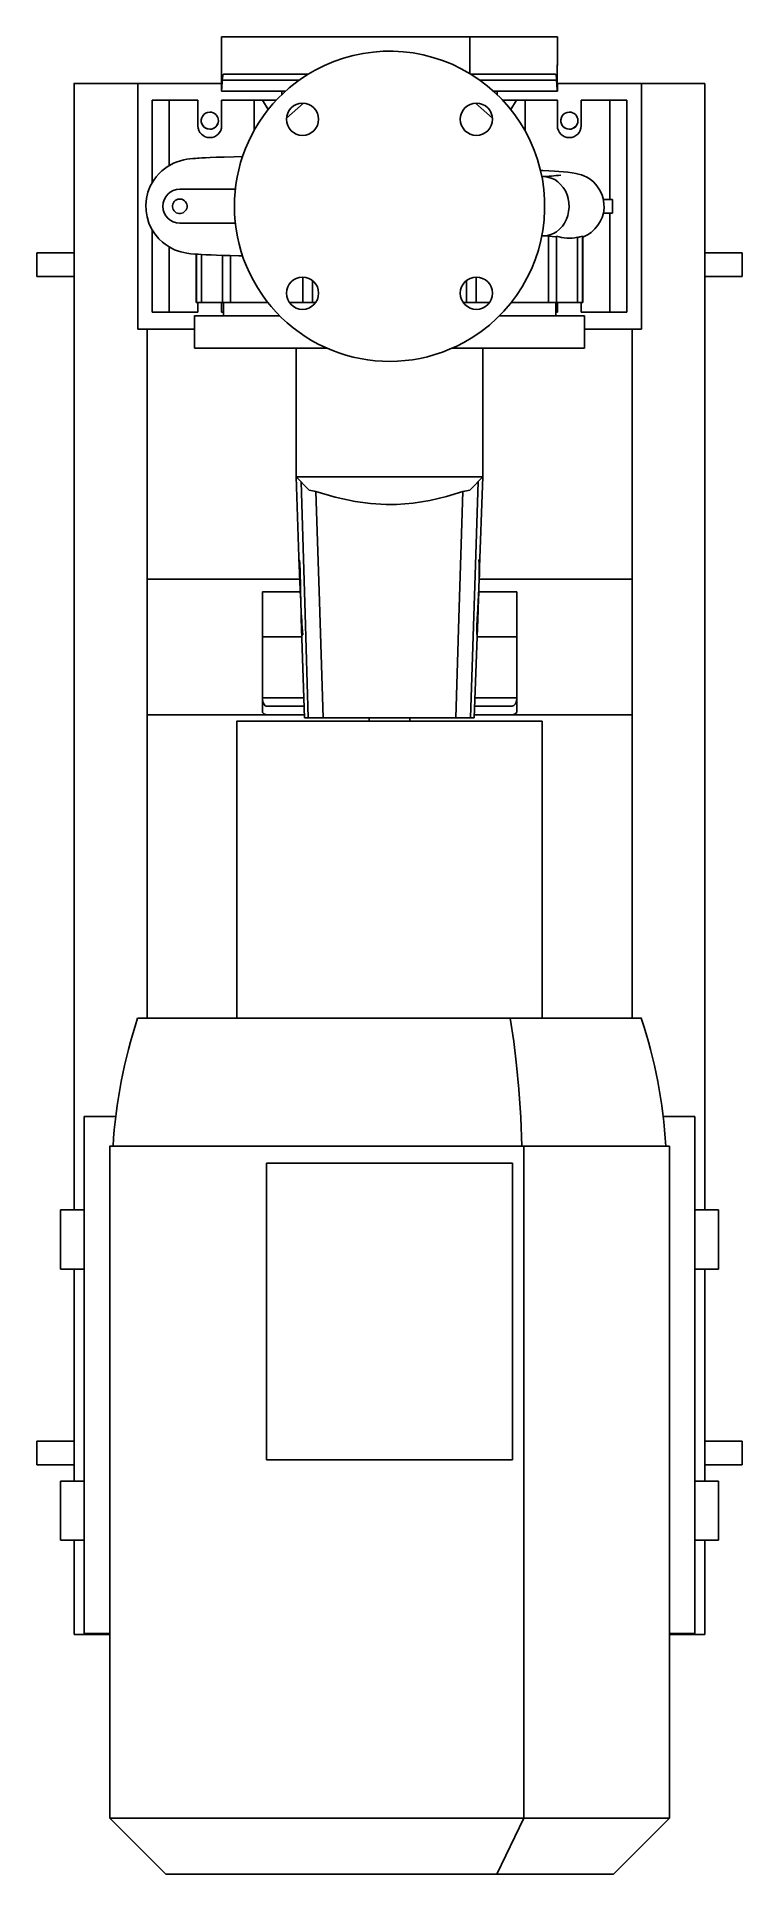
# Paper-space layout 'Top View' of a CAD drawing. Header units: millimetres. Extents: x -154 to 262, y -853 to 231.
import ezdxf

# ---------------------------------------------------------------- set-up
doc = ezdxf.new("R2010")
doc.units = ezdxf.units.MM

psp = doc.layouts.new('Top View')

# ---------------------------------------------------------------- linework, layer by layer
at = {"color": 7, "linetype": 'Continuous', "lineweight": 25}
for p, q in [((-44.7, 230.5), (-44.7, 198.5)), ((-44.7, 230.5), (101.7, 230.5)), ((101.7, 230.5), (153.3, 230.5)), ((101.7, 230.5), (101.7, 208.7)), ((153.3, 214.2), (153.3, 230.5)), ((-43.6, 208.5), (6.4, 208.5)), ((102.1, 208.5), (152.2, 208.5)), ((153.3, 213.9), (153.2, 213.4)), ((-88.7, 203), (-131.7, 203)), ((-131.7, 203), (-88.7, 203)), ((-131.7, 203), (-131.7, 203)), ((-131.7, 203), (-131.7, 203)), ((-131.7, -461.5), (-131.7, 203)), ((-131.7, 203), (-131.7, 203)), ((-100.9, 203), (-128.1, 203)), ((-128.1, 203), (-100.9, 203)), ((-128.1, 203), (-128.1, 203)), ((-100.9, 203), (-100.9, 203)), ((-44.7, 203), (-94.2, 203)), ((-44.7, 203), (-94.2, 203)), ((-94.2, 203), (-94.2, 203)), ((-94.2, 203), (-94.2, 58)), ((-93.7, 203), (-93.7, 203)), ((-44.7, 203), (-88.7, 203)), ((-88.7, 203), (-88.7, 203)), ((-44.7, 203), (-88.7, 203)), ((-88.7, 203), (-88.7, 203)), ((-44.7, 203), (-88.7, 203)), ((-88.7, 203), (-88.7, 203)), ((-88.7, 203), (-88.7, 203)), ((-44.7, 203), (-88.7, 203)), ((-44.7, 198.5), (-7, 198.5)), ((-44.3, 204.8), (0.8, 204.8)), ((-9.2, 196.4), (-9.2, 198.5)), ((-9.2, 196.4), (-9.2, 198.5)), ((107.7, 204.8), (152.8, 204.8)), ((115.5, 198.5), (153.3, 198.5)), ((117.8, 198.5), (117.8, 196.4)), ((202.8, 203), (153.3, 203)), ((202.8, 203), (153.3, 203)), ((197.3, 203), (153.3, 203)), ((197.3, 203), (153.3, 203)), ((197.3, 203), (153.3, 203)), ((197.3, 203), (153.3, 203)), ((153.3, 198.5), (153.3, 202.8)), ((197.3, 203), (197.3, 203)), ((197.3, 203), (197.3, 203)), ((197.3, 203), (240.3, 203)), ((240.3, 203), (197.3, 203)), ((197.3, 203), (197.3, 203)), ((202.3, 203), (202.3, 203)), ((202.3, 203), (202.3, 203)), ((202.8, 58), (202.8, 203)), ((202.8, 58), (202.8, 203)), ((202.8, 203), (202.8, 203)), ((209.5, 203), (236.7, 203)), ((236.7, 203), (209.5, 203)), ((209.5, 203), (209.5, 203)), ((236.7, 203), (236.7, 203)), ((240.3, -461.5), (240.3, 203)), ((240.3, 203), (240.3, 203)), ((240.3, 203), (240.3, 203)), ((240.3, -461.5), (240.3, 203)), ((240.3, 103), (240.3, 203)), ((240.3, 103), (240.3, 203)), ((-75.7, 193), (-85.7, 193)), ((-85.7, 193), (-85.7, 144.3)), ((-75.7, 193), (-75.7, 154.4)), ((-75.7, 193), (-58.7, 193)), ((-58.7, 178), (-58.7, 193)), ((-44.7, 178), (-44.7, 193)), ((-44.7, 193), (-25.6, 193)), ((-25.6, 193), (-25.6, 175.1)), ((-25.6, 193), (-20.6, 193)), ((-20.6, 193), (-17.3, 187.5)), ((-20.6, 193), (-12.6, 193)), ((3.5, 191.3), (-6.5, 182.5)), ((115, 182.5), (105, 191.3)), ((129.2, 193), (121.1, 193)), ((129.2, 193), (125.9, 187.5)), ((134.2, 193), (129.2, 193)), ((134.2, 193), (134.2, 175.1)), ((153.3, 193), (134.2, 193)), ((153.3, 178), (153.3, 193)), ((167.3, 178), (167.3, 193)), ((184.3, 193), (167.3, 193)), ((184.3, 193), (184.3, 134.5)), ((194.3, 193), (184.3, 193)), ((194.3, 193), (194.3, 68)), ((-51.7, 176), (-51.7, 176)), ((-6.3, 183.5), (-6, 182.9)), ((114.9, 183.5), (114.5, 182.9)), ((160.3, 176), (160.3, 176)), ((-36.7, 140.5), (-69.4, 140.5)), ((185.8, 134.5), (180.4, 134.5)), ((185.8, 126.5), (185.8, 134.5)), ((-69.4, 120.5), (-36.7, 120.5)), ((185.8, 126.5), (180.4, 126.5)), ((184.3, 126.5), (184.3, 68)), ((-85.7, 116.7), (-85.7, 68)), ((148, 112.8), (148, 73.8)), ((152.7, 112.6), (152.7, 73.8)), ((165.1, 112.2), (165.1, 73.8)), ((168.1, 112.8), (168.1, 73.8)), ((168.3, 73.8), (168.3, 112.5)), ((-153.7, 103), (-153.7, 103)), ((-153.7, 89), (-153.7, 103)), ((-131.7, 103), (-131.7, 103)), ((-131.7, 103), (-131.7, 103)), ((-131.7, 89), (-131.7, 103)), ((-75.7, 106.5), (-75.7, 68)), ((-59.7, 102.3), (-59.7, 73.8)), ((-59.5, 102.2), (-59.5, 73.8)), ((-56.5, 102), (-56.5, 73.8)), ((-44.2, 101.5), (-44.2, 73.8)), ((-39.5, 101.4), (-39.5, 73.8)), ((240.3, 89), (240.3, 103)), ((240.3, 103), (240.3, 103)), ((240.3, 103), (240.3, 103)), ((262.3, 89), (262.3, 103)), ((262.3, 103), (262.3, 103)), ((262.3, 89), (262.3, 103)), ((-131.7, 89), (-131.7, 89)), ((3.2, 88.7), (3.2, 73.8)), ((105.3, 88.7), (105.3, 73.8)), ((240.3, 89), (240.3, 89)), ((240.3, -461.5), (240.3, 89)), ((240.3, -461.5), (240.3, 89)), ((262.3, 89), (262.3, 89)), ((8.9, 86.7), (8.9, 73.8)), ((99.6, 86.7), (99.6, 73.8)), ((-75.7, 68), (-85.7, 68)), ((-75.7, 68), (-58.7, 68)), ((-60.7, 65.8), (-60.7, 46.8)), ((-60.7, 65.8), (-10.4, 65.8)), ((-59.5, 73.8), (-59.7, 73.8)), ((-56.5, 73.8), (-59.5, 73.8)), ((-58.7, 68), (-58.7, 73.8)), ((-44.2, 73.8), (-56.5, 73.8)), ((-44.7, 68), (-44.7, 73.8)), ((-44.7, 68), (-43.7, 68)), ((-41.4, 73.8), (-44.2, 73.8)), ((-43.7, 65.8), (-43.7, 73.8)), ((-41.4, 73.8), (-17.5, 73.8)), ((3.2, 73.8), (-4.8, 73.8)), ((8.9, 73.8), (3.2, 73.8)), ((10.8, 73.8), (8.9, 73.8)), ((99.6, 73.8), (97.7, 73.8)), ((105.3, 73.8), (99.6, 73.8)), ((113.3, 73.8), (105.3, 73.8)), ((119, 65.8), (169.3, 65.8)), ((126.1, 73.8), (150, 73.8)), ((152.7, 73.8), (150, 73.8)), ((152.3, 65.8), (152.3, 73.8)), ((153.3, 68), (152.3, 68)), ((165.1, 73.8), (152.7, 73.8)), ((153.3, 68), (153.3, 73.8)), ((168.1, 73.8), (165.1, 73.8)), ((167.3, 68), (167.3, 73.8)), ((184.3, 68), (167.3, 68)), ((168.3, 73.8), (168.1, 73.8)), ((169.3, 46.8), (169.3, 65.8)), ((194.3, 68), (184.3, 68)), ((-94.2, 58), (-60.7, 58)), ((-88.7, -89.5), (-88.7, 58)), ((-88.7, -348.5), (-88.7, 58)), ((169.3, 58), (202.8, 58)), ((197.3, -348.5), (197.3, 58)), ((202.8, 58), (202.8, 58)), ((-60.7, 46.8), (17.3, 46.8)), ((-0.7, 46.8), (-0.7, -29.2)), ((91.2, 46.8), (169.3, 46.8)), ((109.3, -29.2), (109.3, 46.8)), ((-0.7, -29.2), (1.1, -82.2)), ((-0.7, -29.2), (109.3, -29.2)), ((-0.7, -29.2), (6.4, -36.3)), ((102.2, -36.3), (109.3, -29.2)), ((107.2, -87.8), (109.3, -29.2)), ((6.9, -36.9), (6.4, -36.3)), ((101.6, -36.9), (102.2, -36.3)), ((1.1, -79.4), (1.2, -79.4)), ((1.2, -82.2), (1.3, -85)), ((1.3, -84.1), (1.4, -84.1)), ((1.3, -86.2), (1.8, -100.4)), ((107, -78.1), (107.4, -78.1)), ((-88.7, -169.5), (-88.7, -89.5)), ((1.4, -89.5), (-88.7, -89.5)), ((-88.7, -89.5), (-88.7, -89.5)), ((1.4, -89.5), (-88.7, -89.5)), ((-20.7, -97), (-20.7, -123.5)), ((1.6, -97), (-20.7, -97)), ((1.6, -97), (-20.7, -97)), ((-20.7, -97), (-20.7, -97)), ((129.3, -97), (106.9, -97)), ((129.3, -97), (106.9, -97)), ((107.1, -89.8), (107.1, -87.8)), ((197.3, -89.5), (107.2, -89.5)), ((197.3, -89.5), (107.2, -89.5)), ((129.3, -162), (129.3, -97)), ((129.3, -97), (129.3, -97)), ((129.3, -162), (129.3, -97)), ((197.3, -169.5), (197.3, -89.5)), ((106.3, -114.1), (106.8, -100)), ((2.2, -110.6), (2.3, -112.6)), ((2.2, -112.6), (4.2, -171.2)), ((104.3, -171.2), (106.2, -118.2)), ((106.1, -116.3), (106, -116.3)), ((106.1, -118.2), (106.2, -115.4)), ((-20.7, -123.5), (2.6, -123.5)), ((-20.7, -159.5), (-20.7, -123.5)), ((3.1, -122.3), (2.7, -122.3)), ((106, -121), (105.9, -121)), ((106, -123.5), (129.3, -123.5)), ((129.3, -159.5), (129.3, -123.5)), ((-20.7, -168.2), (-20.7, -159.5)), ((3.8, -159.5), (-20.7, -159.5)), ((129.3, -159.5), (104.7, -159.5)), ((129.3, -168.2), (129.3, -159.5)), ((129.3, -162), (129.3, -162)), ((129.3, -162), (129.3, -162)), ((4.2, -169.5), (-88.7, -169.5)), ((-88.7, -348.5), (-88.7, -169.5)), ((-35.7, -173.2), (-35.7, -348.5)), ((-18, -164.5), (4, -164.5)), ((-18, -169.5), (4.2, -169.5)), ((4.2, -171.2), (6.4, -171.2)), ((6.4, -171.2), (15.2, -171.2)), ((15.2, -171.2), (93.3, -171.2)), ((42.3, -171.2), (42.3, -173.2)), ((66.3, -173.2), (66.3, -171.2)), ((93.3, -171.2), (102.1, -171.2)), ((102.1, -171.2), (104.3, -171.2)), ((104.4, -169.5), (126.6, -169.5)), ((104.5, -164.5), (126.6, -164.5)), ((197.3, -169.5), (126.7, -169.5)), ((144.3, -173.2), (144.3, -348.5)), ((-125.7, -406.5), (-125.7, -711.5)), ((-107.1, -406.5), (-125.7, -406.5)), ((-125.7, -406.5), (-125.7, -406.5)), ((-107.1, -406.5), (-125.7, -406.5)), ((234.3, -406.5), (215.6, -406.5)), ((234.3, -406.5), (215.6, -406.5)), ((234.3, -461.5), (234.3, -406.5)), ((234.3, -406.5), (234.3, -406.5)), ((234.3, -461.5), (234.3, -406.5)), ((-110.7, -424), (-110.7, -820.5)), ((133.4, -424), (133.4, -820.5)), ((219.3, -820.5), (219.3, -424)), ((-18.2, -434), (126.8, -434)), ((-18.2, -434), (126.8, -434)), ((-18.2, -434), (-18.2, -434)), ((-18.2, -609), (-18.2, -434)), ((126.8, -434), (126.8, -434)), ((126.8, -434), (126.8, -609)), ((126.8, -434), (126.8, -609)), ((-139.7, -461.5), (-139.7, -496.5)), ((-125.7, -461.5), (-139.7, -461.5)), ((-139.7, -461.5), (-139.7, -461.5)), ((-125.7, -461.5), (-139.7, -461.5)), ((-125.7, -496.5), (-125.7, -461.5)), ((-125.7, -461.5), (-125.7, -461.5)), ((248.3, -461.5), (234.3, -461.5)), ((234.3, -461.5), (234.3, -461.5)), ((248.3, -461.5), (234.3, -461.5)), ((234.3, -461.5), (234.3, -496.5)), ((248.3, -461.5), (248.3, -461.5)), ((248.3, -496.5), (248.3, -461.5)), ((248.3, -496.5), (248.3, -461.5)), ((-139.7, -496.5), (-125.7, -496.5)), ((-131.7, -621.5), (-131.7, -496.5)), ((-125.7, -496.5), (-125.7, -496.5)), ((234.3, -496.5), (248.3, -496.5)), ((234.3, -621.5), (234.3, -496.5)), ((234.3, -621.5), (234.3, -496.5)), ((240.3, -621.5), (240.3, -496.5)), ((240.3, -621.5), (240.3, -496.5)), ((240.3, -598), (240.3, -496.5)), ((240.3, -598), (240.3, -496.5)), ((248.3, -496.5), (248.3, -496.5)), ((-153.7, -598), (-153.7, -598)), ((-153.7, -612), (-153.7, -598)), ((-131.7, -598), (-131.7, -598)), ((-131.7, -598), (-131.7, -598)), ((-131.7, -612), (-131.7, -598)), ((240.3, -598), (240.3, -598)), ((240.3, -598), (240.3, -598)), ((240.3, -612), (240.3, -598)), ((262.3, -598), (262.3, -598)), ((262.3, -612), (262.3, -598)), ((262.3, -612), (262.3, -598)), ((-131.7, -612), (-131.7, -612)), ((126.8, -609), (-18.2, -609)), ((126.8, -609), (126.8, -609)), ((240.3, -612), (240.3, -612)), ((240.3, -621.5), (240.3, -612)), ((240.3, -621.5), (240.3, -612)), ((262.3, -612), (262.3, -612)), ((-139.7, -621.5), (-139.7, -656.5)), ((-125.7, -621.5), (-139.7, -621.5)), ((-139.7, -621.5), (-139.7, -621.5)), ((-125.7, -621.5), (-139.7, -621.5)), ((-125.7, -656.5), (-125.7, -621.5)), ((-125.7, -621.5), (-125.7, -621.5)), ((248.3, -621.5), (234.3, -621.5)), ((234.3, -621.5), (234.3, -621.5)), ((248.3, -621.5), (234.3, -621.5)), ((234.3, -621.5), (234.3, -656.5)), ((248.3, -621.5), (248.3, -621.5)), ((248.3, -656.5), (248.3, -621.5)), ((248.3, -656.5), (248.3, -621.5)), ((-139.7, -656.5), (-125.7, -656.5)), ((-131.7, -712), (-131.7, -656.5)), ((-125.7, -656.5), (-125.7, -656.5)), ((234.3, -656.5), (248.3, -656.5)), ((234.3, -711.5), (234.3, -656.5)), ((234.3, -711.5), (234.3, -656.5)), ((240.3, -712), (240.3, -656.5)), ((240.3, -712), (240.3, -656.5)), ((240.3, -712), (240.3, -656.5)), ((240.3, -712), (240.3, -656.5)), ((248.3, -656.5), (248.3, -656.5)), ((-131.7, -712), (-110.7, -712)), ((-125.7, -711.5), (-110.7, -711.5)), ((219.3, -711.5), (234.3, -711.5)), ((219.3, -712), (240.3, -712)), ((234.3, -711.5), (234.3, -711.5)), ((240.3, -712), (240.3, -712)), ((240.3, -712), (240.3, -712)), ((-110.7, -820.5), (-77.7, -853.5)), ((133.4, -820.5), (117.6, -853.5)), ((186.3, -853.5), (219.3, -820.5))]:
    psp.add_line(p, q, dxfattribs=at)
at = {"color": 7, "linetype": 'Continuous', "lineweight": 25, "flags": 128}
for points in [[(-44.3, 204.8), (-44.2, 206.3), (-44.1, 207.5), (-43.9, 208.2), (-43.6, 208.5)], [(152.8, 204.8), (152.7, 206.3), (152.6, 207.5), (152.4, 208.2), (152.2, 208.5)], [(153.2, 213.6), (153.3, 214.2), (153.3, 214.2)], [(-128.1, 203), (-128.8, 203), (-129.5, 203), (-130.2, 203), (-130.7, 203), (-131.1, 203), (-131.5, 203), (-131.7, 203), (-131.7, 203)], [(-131.7, 203), (-131.7, 203), (-131.5, 203), (-131.1, 203), (-130.7, 203), (-130.2, 203), (-129.5, 203), (-128.8, 203), (-128.1, 203)], [(-100.9, 203), (-99.5, 203), (-98.1, 203), (-96.9, 203), (-95.8, 203), (-94.9, 203), (-94.3, 203), (-93.9, 203), (-93.7, 203)], [(-93.7, 203), (-93.9, 203), (-94.3, 203), (-94.9, 203), (-95.8, 203), (-96.9, 203), (-98.1, 203), (-99.5, 203), (-100.9, 203)], [(153.3, 198.5), (153.3, 198.5), (153.2, 198.9), (153.1, 200.2), (153, 201.1), (153, 201.9), (153, 202.1), (153, 202.2), (153, 202.2), (152.8, 204.8)], [(209.5, 203), (208, 203), (206.7, 203), (205.4, 203), (204.3, 203), (203.5, 203), (202.8, 203), (202.4, 203), (202.3, 203)], [(202.3, 203), (202.4, 203), (202.8, 203), (203.5, 203), (204.3, 203), (205.4, 203), (206.7, 203), (208, 203), (209.5, 203)], [(236.7, 203), (237.4, 203), (238.1, 203), (238.7, 203), (239.2, 203), (239.7, 203), (240, 203), (240.2, 203), (240.3, 203)], [(240.3, 203), (240.2, 203), (240, 203), (239.7, 203), (239.2, 203), (238.7, 203), (238.1, 203), (237.4, 203), (236.7, 203)], [(-32.4, 159.8), (-37.4, 159.7), (-43.2, 159.5), (-47.8, 159.4), (-51.5, 159.2), (-54.3, 159.1), (-56.4, 159), (-57.9, 158.9), (-59, 158.8), (-60.2, 158.7), (-61.7, 158.6), (-63.4, 158.4), (-65.2, 158.2), (-67, 157.8), (-68.9, 157.4), (-71, 156.7), (-73.1, 155.9), (-76.8, 153.8), (-80, 151.4), (-81.6, 149.9), (-83.3, 147.9), (-85.1, 145.4), (-86.8, 142.4), (-88.2, 138.8), (-89.1, 135.1), (-89.4, 131.4), (-89.3, 127.9), (-88.7, 124.3), (-87.6, 120.6), (-86, 117.1), (-84.2, 114.2), (-81.7, 111.3), (-79.6, 109.3), (-78, 108.1), (-75.6, 106.5), (-72.5, 104.9), (-70.7, 104.2), (-68.8, 103.6), (-67, 103.2), (-65.2, 102.9), (-62.8, 102.5), (-60.6, 102.3), (-58.5, 102.2), (-56.5, 102), (-54.1, 101.9), (-50.8, 101.8), (-47.7, 101.7), (-44, 101.5), (-39.6, 101.4), (-34.5, 101.2), (-32.2, 101.2)], [(168.3, 112.3), (169, 112.6), (171, 113.6), (173.2, 115.1), (175.4, 117.1), (177.2, 119.3), (178.6, 121.5), (179.6, 123.9), (180.4, 126.5), (180.8, 129.3), (180.7, 132.2), (180.3, 135), (179.4, 137.7), (178.2, 140.2), (176.6, 142.6), (174.7, 144.7), (172.7, 146.4), (170.6, 147.7), (168.8, 148.5), (167.5, 149), (166.5, 149.3), (164.2, 149.9), (161.9, 150.3), (159.5, 150.6), (156.9, 150.8), (154.2, 151.1), (151.5, 151.2), (148.3, 151.4), (144.6, 151.6), (143.1, 151.7)], [(144.2, 113.1), (144.5, 113), (146.7, 113.1), (148.8, 113.6), (150.9, 114.4), (152.8, 115.5), (154.6, 117), (156.2, 118.7), (157.5, 120.6), (158.6, 122.8), (159.4, 125.1), (159.9, 127.5), (160.2, 130), (160.1, 132.5), (159.7, 135), (159, 137.3), (158, 139.6), (156.7, 141.6), (155.2, 143.4), (153.5, 145), (151.7, 146.2), (149.6, 147.1), (147.5, 147.7), (145.4, 148), (144.2, 147.9)], [(144.2, 113.1), (147.6, 112.8), (150.2, 112.6), (152, 112.5), (152.8, 112.6), (152.9, 112.7)], [(168.1, 112.8), (168.3, 112.5), (168.3, 112.5)], [(-131.7, 103), (-134.5, 103), (-137.3, 103), (-140, 103), (-142.6, 103), (-145, 103), (-147.1, 103), (-149.1, 103), (-150.7, 103), (-152, 103), (-153, 103), (-153.5, 103), (-153.7, 103)], [(-153.7, 103), (-153.5, 103), (-153, 103), (-152, 103), (-150.7, 103), (-149.1, 103), (-147.1, 103), (-145, 103), (-142.6, 103), (-140, 103), (-137.3, 103), (-134.5, 103), (-131.7, 103)], [(-138.7, 103), (-138.5, 103), (-138, 103), (-137.1, 103), (-135.9, 103), (-134.3, 103), (-132.5, 103), (-131.7, 103)], [(-131.7, 103), (-132.5, 103), (-134.3, 103), (-135.9, 103), (-137.1, 103), (-138, 103), (-138.5, 103), (-138.7, 103)], [(240.3, 103), (243.1, 103), (245.8, 103), (248.5, 103), (251.1, 103), (253.5, 103), (255.7, 103), (257.6, 103), (259.3, 103), (260.6, 103), (261.5, 103), (262.1, 103), (262.3, 103)], [(262.3, 103), (262.1, 103), (261.5, 103), (260.6, 103), (259.3, 103), (257.6, 103), (255.7, 103), (253.5, 103), (251.1, 103), (248.5, 103), (245.8, 103), (243.1, 103), (240.3, 103)], [(240.3, 103), (241.1, 103), (242.9, 103), (244.4, 103), (245.6, 103), (246.5, 103), (247.1, 103), (247.3, 103)], [(247.3, 103), (247.1, 103), (246.5, 103), (245.6, 103), (244.4, 103), (242.9, 103), (241.1, 103), (240.3, 103)], [(-153.7, 89), (-153.5, 89), (-153, 89), (-152, 89), (-150.7, 89), (-149.1, 89), (-147.1, 89), (-145, 89), (-142.6, 89), (-140, 89), (-137.3, 89), (-134.5, 89), (-131.7, 89)], [(240.3, 89), (243.1, 89), (245.8, 89), (248.5, 89), (251.1, 89), (253.5, 89), (255.7, 89), (257.6, 89), (259.3, 89), (260.6, 89), (261.5, 89), (262.1, 89), (262.3, 89)], [(2.1, -32), (4.5, -110), (6.4, -171.2)], [(102.1, -171.2), (104.5, -93.3), (106.5, -32)], [(6.9, -36.9), (9.9, -37.5), (10.9, -37.8)], [(10.9, -37.8), (22.3, -41.1), (34, -43.6), (43.1, -44.9), (52.3, -45.4), (58.5, -45.4), (68.3, -44.6), (78.1, -43), (87.9, -40.7), (97.6, -37.8)], [(15.2, -171.2), (12.8, -96.5), (10.9, -37.8)], [(97.6, -37.8), (95.2, -112.5), (93.3, -171.2)], [(101.6, -36.9), (98.7, -37.5), (97.6, -37.8)], [(1.1, -79.4), (1.1, -78.7), (1.1, -78.2), (1.2, -78.2), (1.3, -78.9), (1.3, -79.4)], [(1.2, -79.4), (1.2, -78.7), (1.2, -78.2)], [(1.2, -82.2), (1.2, -80.9), (1.2, -79.4)], [(1.3, -84.1), (1.3, -83.7), (1.2, -83.6), (1.2, -83.9), (1.2, -85.1), (1.3, -86.2)], [(1.4, -84.1), (1.4, -83.7), (1.3, -83.6), (1.3, -83.9), (1.3, -85.1), (1.4, -86.2)], [(1.9, -104.3), (1.7, -97.5), (1.6, -94.7), (1.5, -91.7), (1.5, -89.3), (1.4, -86.5), (1.3, -85.3), (1.3, -84.3), (1.3, -84.1)], [(1.8, -98.5), (1.8, -97.5), (1.7, -94.7), (1.6, -91.7), (1.6, -89.3), (1.5, -86.5), (1.4, -85.3), (1.4, -84.3), (1.4, -84.1)], [(1.7, -89.7), (1.7, -93.8), (1.8, -97.8), (1.9, -101.6), (1.9, -105.3)], [(106.1, -110.7), (106.4, -106.6), (106.6, -102.6), (106.8, -98.8), (107, -95.1)], [(106.9, -96.1), (106.7, -102.9), (106.6, -105.7), (106.4, -108.7), (106.3, -111.1), (106.2, -113.9), (106.2, -115.1), (106.1, -116), (106.1, -116.3)], [(106.6, -101.9), (106.6, -102.9), (106.5, -105.7), (106.3, -108.7), (106.2, -111.1), (106.1, -113.9), (106.1, -115.1), (106, -116), (106, -116.3)], [(106.1, -118.2), (106, -119.5), (105.9, -121)], [(106, -116.3), (106, -116.7), (106.1, -116.8), (106.1, -116.5), (106.2, -115.3), (106.2, -114.1)], [(106.1, -116.3), (106.1, -116.7), (106.2, -116.8), (106.2, -116.5), (106.3, -115.3), (106.3, -114.1)], [(106, -121), (106, -121.7), (105.9, -122.2), (105.8, -122.1), (105.8, -121.5), (105.8, -121)], [(105.9, -121), (105.9, -121.7), (105.8, -122.2)], [(144.3, -173.2), (144.1, -173.2), (143.6, -173.2), (142.7, -173.2), (141.4, -173.2), (139.9, -173.2), (138, -173.2), (135.7, -173.2), (133.1, -173.2), (130.3, -173.2), (127.1, -173.2), (123.6, -173.2), (119.9, -173.2), (115.9, -173.2), (111.6, -173.2), (107.2, -173.2), (102.5, -173.2), (97.6, -173.2), (92.6, -173.2), (87.4, -173.2), (82.1, -173.2), (76.7, -173.2), (71.1, -173.2), (65.6, -173.2), (59.9, -173.2), (54.3, -173.2), (48.6, -173.2), (43, -173.2), (37.4, -173.2), (31.9, -173.2), (26.5, -173.2), (21.1, -173.2), (16, -173.2), (10.9, -173.2), (6, -173.2), (1.4, -173.2), (-3.1, -173.2), (-7.3, -173.2), (-11.3, -173.2), (-15.1, -173.2), (-18.5, -173.2), (-21.7, -173.2), (-24.6, -173.2), (-27.2, -173.2), (-29.4, -173.2), (-31.3, -173.2), (-32.9, -173.2), (-34.1, -173.2), (-35, -173.2), (-35.5, -173.2), (-35.7, -173.2), (-35.5, -173.2), (-35, -173.2), (-34.1, -173.2), (-32.9, -173.2), (-31.3, -173.2), (-29.4, -173.2), (-27.2, -173.2), (-24.6, -173.2), (-21.7, -173.2), (-18.5, -173.2), (-15.1, -173.2), (-11.3, -173.2), (-7.3, -173.2), (-3.1, -173.2), (1.4, -173.2), (6, -173.2), (10.9, -173.2), (16, -173.2), (21.1, -173.2), (26.5, -173.2), (31.9, -173.2), (37.4, -173.2), (42.3, -173.2)], [(66.3, -173.2), (71.1, -173.2), (76.7, -173.2), (82.1, -173.2), (87.4, -173.2), (92.6, -173.2), (97.6, -173.2), (102.5, -173.2), (107.2, -173.2), (111.6, -173.2), (115.9, -173.2), (119.9, -173.2), (123.6, -173.2), (127.1, -173.2), (130.3, -173.2), (133.1, -173.2), (135.7, -173.2), (138, -173.2), (139.9, -173.2), (141.4, -173.2), (142.7, -173.2), (143.6, -173.2), (144.1, -173.2), (144.3, -173.2)], [(-35.7, -348.5), (-41, -348.5), (-46.4, -348.5), (-51.7, -348.5), (-56.7, -348.5), (-61.4, -348.5), (-65.8, -348.5), (-69.9, -348.5), (-73.8, -348.5), (-77.3, -348.5), (-80.5, -348.5), (-83.4, -348.5), (-86, -348.5), (-88.2, -348.5), (-90.1, -348.5), (-91.6, -348.5), (-92.8, -348.5), (-93.6, -348.5), (-94.1, -348.5), (-94.2, -348.5), (-94, -348.5), (-93.4, -348.5), (-92.4, -348.5), (-91.1, -348.5), (-89.4, -348.5), (-87.4, -348.5), (-85.1, -348.5), (-82.4, -348.5), (-79.4, -348.5), (-76, -348.5), (-72.4, -348.5), (-68.4, -348.5), (-64.2, -348.5), (-59.7, -348.5), (-54.8, -348.5), (-49.8, -348.5), (-44.4, -348.5), (-38.9, -348.5), (-33.1, -348.5), (-27.1, -348.5), (-20.9, -348.5), (-14.5, -348.5), (-8, -348.5), (-1.3, -348.5), (5.5, -348.5), (12.5, -348.5), (19.5, -348.5), (26.6, -348.5), (33.8, -348.5), (41.1, -348.5), (48.3, -348.5), (55.6, -348.5), (62.9, -348.5), (70.2, -348.5), (77.4, -348.5), (84.6, -348.5), (91.7, -348.5), (98.7, -348.5), (105.6, -348.5), (112.4, -348.5), (119, -348.5), (125.5, -348.5)], [(125.5, -348.5), (127.5, -362.3), (129.1, -376.2), (130.5, -390.3), (131.7, -407.1), (132.4, -424)], [(125.5, -348.5), (131.8, -348.5), (137.9, -348.5), (143.8, -348.5), (149.5, -348.5), (155, -348.5), (160.2, -348.5), (165.2, -348.5), (169.9, -348.5), (174.4, -348.5), (178.5, -348.5), (182.3, -348.5), (185.9, -348.5), (189.1, -348.5), (192, -348.5), (194.5, -348.5), (196.8, -348.5), (198.6, -348.5), (200.2, -348.5), (201.4, -348.5), (202.2, -348.5), (202.7, -348.5), (202.8, -348.5), (202.5, -348.5), (201.9, -348.5), (201, -348.5), (199.7, -348.5), (198, -348.5), (196, -348.5), (193.6, -348.5), (190.9, -348.5), (187.9, -348.5), (184.6, -348.5), (180.9, -348.5), (177, -348.5), (172.7, -348.5), (168.2, -348.5), (163.4, -348.5), (158.3, -348.5), (153, -348.5), (147.4, -348.5), (144.3, -348.5)], [(-108.8, -424), (-109, -424), (-110, -424), (-110.5, -424), (-110.7, -424), (-110.6, -424), (-110.1, -424), (-109.2, -424), (-108.1, -424), (-106.5, -424), (-104.6, -424), (-102.4, -424), (-99.9, -424), (-97, -424), (-93.8, -424), (-90.3, -424), (-86.5, -424), (-82.4, -424), (-77.9, -424), (-73.3, -424), (-68.3, -424), (-63.1, -424), (-57.6, -424), (-51.9, -424), (-46, -424), (-39.8, -424), (-33.5, -424), (-26.9, -424), (-20.2, -424), (-13.4, -424), (-6.3, -424), (0.8, -424), (8, -424), (15.4, -424), (22.8, -424), (30.3, -424), (37.9, -424), (45.5, -424), (53.1, -424), (60.7, -424), (68.3, -424), (75.8, -424), (83.4, -424), (90.8, -424), (98.2, -424), (105.5, -424), (112.7, -424), (119.7, -424), (126.6, -424), (133.4, -424)], [(-108.7, -424), (-108.7, -424), (-108.5, -424), (-107.8, -424), (-106.9, -424), (-105.5, -424), (-103.8, -424), (-101.8, -424), (-99.5, -424), (-96.8, -424), (-93.7, -424), (-90.4, -424), (-86.7, -424), (-82.7, -424), (-78.4, -424), (-73.8, -424), (-69, -424), (-63.9, -424), (-58.5, -424), (-52.8, -424), (-47, -424), (-40.9, -424), (-34.6, -424), (-28.1, -424), (-21.4, -424), (-14.6, -424), (-7.6, -424), (-0.5, -424), (6.8, -424), (14.1, -424), (21.5, -424), (29.1, -424), (36.6, -424), (44.2, -424), (51.8, -424), (59.5, -424), (67.1, -424), (74.7, -424), (82.2, -424), (89.7, -424), (97.1, -424), (104.4, -424), (111.6, -424), (118.7, -424), (125.6, -424), (132.4, -424)], [(132.4, -424), (139, -424), (145.3, -424), (151.5, -424), (157.5, -424), (163.2, -424), (168.7, -424), (174, -424), (179, -424), (183.7, -424), (188.2, -424), (192.4, -424), (196.2, -424), (199.8, -424), (203, -424), (206, -424), (208.6, -424), (210.9, -424), (212.8, -424), (214.4, -424), (215.6, -424), (216.5, -424), (217.1, -424), (217.3, -424), (217.3, -424)], [(133.4, -424), (140, -424), (146.5, -424), (152.7, -424), (158.8, -424), (164.6, -424), (170.2, -424), (175.5, -424), (180.6, -424), (185.3, -424), (189.9, -424), (194.1, -424), (198, -424), (201.6, -424), (204.9, -424), (207.9, -424), (210.5, -424), (212.8, -424), (214.7, -424), (216.4, -424), (217.6, -424), (218.5, -424), (219.1, -424), (219.3, -424), (219.1, -424), (218.6, -424), (217.7, -424), (217.4, -424)], [(-125.7, -472.1), (-125.7, -472.3), (-125.7, -472.9), (-125.7, -473.8), (-125.7, -475.1), (-125.7, -476.5), (-125.7, -478.2), (-125.7, -479.8), (-125.7, -481.4), (-125.7, -482.9), (-125.7, -484.2), (-125.7, -485.1), (-125.7, -485.7), (-125.7, -485.9)], [(-125.7, -485.9), (-125.7, -485.7), (-125.7, -485.1), (-125.7, -484.2), (-125.7, -482.9), (-125.7, -481.4), (-125.7, -479.8), (-125.7, -478.2), (-125.7, -476.5), (-125.7, -475.1), (-125.7, -473.8), (-125.7, -472.9), (-125.7, -472.3), (-125.7, -472.1)], [(248.3, -485.9), (248.3, -485.7), (248.3, -485.1), (248.3, -484.2), (248.3, -482.9), (248.3, -481.4), (248.3, -479.8), (248.3, -478.2), (248.3, -476.5), (248.3, -475.1), (248.3, -473.8), (248.3, -472.9), (248.3, -472.3), (248.3, -472.1)], [(248.3, -472.1), (248.3, -472.3), (248.3, -472.9), (248.3, -473.8), (248.3, -475.1), (248.3, -476.5), (248.3, -478.2), (248.3, -479.8), (248.3, -481.4), (248.3, -482.9), (248.3, -484.2), (248.3, -485.1), (248.3, -485.7), (248.3, -485.9)], [(-131.7, -598), (-134.5, -598), (-137.3, -598), (-140, -598), (-142.5, -598), (-145, -598), (-147.1, -598), (-149.1, -598), (-150.7, -598), (-152, -598), (-152.9, -598), (-153.5, -598), (-153.7, -598)], [(-153.7, -598), (-153.5, -598), (-152.9, -598), (-152, -598), (-150.7, -598), (-149.1, -598), (-147.1, -598), (-145, -598), (-142.5, -598), (-140, -598), (-137.3, -598), (-134.5, -598), (-131.7, -598)], [(-138.7, -598), (-138.5, -598), (-138, -598), (-137.1, -598), (-135.9, -598), (-134.3, -598), (-132.5, -598), (-131.7, -598)], [(-131.7, -598), (-132.5, -598), (-134.3, -598), (-135.9, -598), (-137.1, -598), (-138, -598), (-138.5, -598), (-138.7, -598)], [(240.3, -598), (243.1, -598), (245.8, -598), (248.5, -598), (251.1, -598), (253.5, -598), (255.7, -598), (257.6, -598), (259.3, -598), (260.6, -598), (261.5, -598), (262.1, -598), (262.3, -598)], [(262.3, -598), (262.1, -598), (261.5, -598), (260.6, -598), (259.3, -598), (257.6, -598), (255.7, -598), (253.5, -598), (251.1, -598), (248.5, -598), (245.8, -598), (243.1, -598), (240.3, -598)], [(240.3, -598), (241.1, -598), (242.9, -598), (244.4, -598), (245.6, -598), (246.5, -598), (247.1, -598), (247.3, -598)], [(247.3, -598), (247.1, -598), (246.5, -598), (245.6, -598), (244.4, -598), (242.9, -598), (241.1, -598), (240.3, -598)], [(-153.7, -612), (-153.5, -612), (-152.9, -612), (-152, -612), (-150.7, -612), (-149.1, -612), (-147.1, -612), (-145, -612), (-142.5, -612), (-140, -612), (-137.3, -612), (-134.5, -612), (-131.7, -612)], [(240.3, -612), (243.1, -612), (245.8, -612), (248.5, -612), (251.1, -612), (253.5, -612), (255.7, -612), (257.6, -612), (259.3, -612), (260.6, -612), (261.5, -612), (262.1, -612), (262.3, -612)], [(-125.7, -632.1), (-125.7, -632.3), (-125.7, -632.9), (-125.7, -633.8), (-125.7, -635.1), (-125.7, -636.5), (-125.7, -638.2), (-125.7, -639.8), (-125.7, -641.4), (-125.7, -642.9), (-125.7, -644.2), (-125.7, -645.1), (-125.7, -645.7), (-125.7, -645.9)], [(-125.7, -645.9), (-125.7, -645.7), (-125.7, -645.1), (-125.7, -644.2), (-125.7, -642.9), (-125.7, -641.4), (-125.7, -639.8), (-125.7, -638.2), (-125.7, -636.5), (-125.7, -635.1), (-125.7, -633.8), (-125.7, -632.9), (-125.7, -632.3), (-125.7, -632.1)], [(248.3, -645.9), (248.3, -645.7), (248.3, -645.1), (248.3, -644.2), (248.3, -642.9), (248.3, -641.4), (248.3, -639.8), (248.3, -638.2), (248.3, -636.5), (248.3, -635.1), (248.3, -633.8), (248.3, -632.9), (248.3, -632.3), (248.3, -632.1)], [(248.3, -632.1), (248.3, -632.3), (248.3, -632.9), (248.3, -633.8), (248.3, -635.1), (248.3, -636.5), (248.3, -638.2), (248.3, -639.8), (248.3, -641.4), (248.3, -642.9), (248.3, -644.2), (248.3, -645.1), (248.3, -645.7), (248.3, -645.9)], [(-110.7, -820.5), (-110.6, -820.5), (-110.1, -820.5), (-109.3, -820.5), (-108.2, -820.5), (-106.6, -820.5), (-104.8, -820.5), (-102.6, -820.5), (-100.1, -820.5), (-97.2, -820.5), (-94, -820.5), (-90.5, -820.5), (-86.7, -820.5), (-82.6, -820.5), (-78.2, -820.5), (-73.5, -820.5), (-68.6, -820.5), (-63.4, -820.5), (-57.9, -820.5), (-52.2, -820.5), (-46.2, -820.5), (-40.1, -820.5), (-33.7, -820.5), (-27.2, -820.5), (-20.5, -820.5), (-13.6, -820.5), (-6.6, -820.5), (0.6, -820.5), (7.8, -820.5), (15.2, -820.5), (22.6, -820.5), (30.1, -820.5), (37.7, -820.5), (45.3, -820.5), (52.9, -820.5), (60.5, -820.5), (68.1, -820.5), (75.7, -820.5), (83.3, -820.5), (90.7, -820.5), (98.1, -820.5), (105.4, -820.5), (112.6, -820.5), (119.7, -820.5), (126.6, -820.5), (133.4, -820.5)], [(133.4, -820.5), (140.1, -820.5), (146.6, -820.5), (152.9, -820.5), (159, -820.5), (164.9, -820.5), (170.5, -820.5), (175.9, -820.5), (181, -820.5), (185.8, -820.5), (190.3, -820.5), (194.6, -820.5), (198.5, -820.5), (202.1, -820.5), (205.4, -820.5), (208.3, -820.5), (210.9, -820.5), (213.2, -820.5), (215.1, -820.5), (216.6, -820.5), (217.8, -820.5), (218.7, -820.5), (219.2, -820.5), (219.3, -820.5)], [(-77.7, -853.5), (-77.7, -853.5), (-77.5, -853.5), (-76.9, -853.5), (-75.9, -853.5), (-74.6, -853.5), (-73, -853.5), (-71, -853.5), (-68.7, -853.5), (-66.1, -853.5), (-63.2, -853.5), (-59.9, -853.5), (-56.3, -853.5), (-52.5, -853.5), (-48.3, -853.5), (-43.9, -853.5), (-39.3, -853.5), (-34.3, -853.5), (-29.2, -853.5), (-23.8, -853.5), (-18.2, -853.5), (-12.5, -853.5), (-6.5, -853.5), (-0.4, -853.5), (5.9, -853.5), (12.2, -853.5), (18.7, -853.5), (25.3, -853.5), (32, -853.5), (38.7, -853.5), (45.5, -853.5), (52.3, -853.5), (59.1, -853.5), (65.9, -853.5), (72.6, -853.5), (79.3, -853.5), (86, -853.5), (92.5, -853.5), (99, -853.5), (105.3, -853.5), (111.5, -853.5), (117.6, -853.5)], [(117.6, -853.5), (123.4, -853.5), (129.1, -853.5), (134.6, -853.5), (139.9, -853.5), (145, -853.5), (149.8, -853.5), (154.4, -853.5), (158.7, -853.5), (162.7, -853.5), (166.4, -853.5), (169.8, -853.5), (173, -853.5), (175.8, -853.5), (178.3, -853.5), (180.4, -853.5), (182.3, -853.5), (183.8, -853.5), (184.9, -853.5), (185.7, -853.5), (186.2, -853.5), (186.3, -853.5)]]:
    psp.add_lwpolyline(points, dxfattribs=at)
at = {"color": 7, "linetype": 'Continuous', "lineweight": 25}
for centre, radius, start, end in [((54.3, 130.5), 91.5, 298.6479, 118.6479), ((54.3, 130.5), 91.5, 118.6479, 298.6479), ((252.1, 208.5), 99, 177.0785, 183.2784), ((-144.4, 208.6), 100.1, 354.2264, 357.8113), ((-51.7, 181), 5.05, 90.0006, 270.0006), ((-51.7, 181), 5.05, 270.0006, 90.0006), ((3, 181.8), 9.5, 90, 270), ((3, 181.8), 9.5, 270, 90), ((105.5, 181.8), 9.5, 0, 180), ((160.3, 181), 5.05, 90.0006, 270.0006), ((160.3, 181), 5.05, 270.0006, 90.0006), ((-51.7, 178), 7, 180, 0), ((-51.7, 181), 5.05, 161.5656, 270.0006), ((-51.7, 181), 5.05, 270.0006, 341.5656), ((105.5, 181.8), 9.5, 180, 0), ((160.3, 178), 7, 180, 0), ((160.3, 181), 5.05, 161.5656, 270.0006), ((160.3, 181), 5.05, 270.0006, 341.5656), ((116, 603.8), 456.7, 273.5312, 274.9479), ((-69.4, 130.5), 10, 90, 270), ((-69.4, 130.5), 4.3, 151.3521, 331.3521), ((-69.4, 130.5), 4.3, 331.3521, 151.3521), ((160.2, 136.1), 24.4, 252.2329, 281.6424), ((172.3, 85.5), 27.6, 98.7896, 105.125), ((3, 79.2), 9.5, 0, 180), ((105.5, 79.2), 9.5, 90, 270), ((105.5, 79.2), 9.5, 270, 90), ((3, 79.2), 9.5, 180, 0), ((98.3, -79), 97.3, 180.2579, 183.2056), ((-214.6, -91.6), 216.3, 0.5199, 3.2383), ((321.4, -123.8), 215.7, 176.5121, 179.2386), ((9.2, -114.6), 97, 356.2522, 359.2091), ((190.7, -442.4), 300, 161.7668, 176.4903), ((-82.2, -442.4), 300, 3.5097, 18.2332)]:
    psp.add_arc(centre, radius, start, end, dxfattribs=at)
for centre, major_axis, ratio, start_param, end_param in [((-240.7, -75.6), (0, 348.8), 0.998174, 4.662577, 4.705052), ((-240.7, -85.9), (0, 348.2), 0.998883, 4.686051, 4.734824), ((-240.7, -75.6), (0, 348.7), 0.998174, 4.677419, 4.70506), ((349.3, -90.1), (0, 348), 0.998883, 1.614356, 1.663262), ((349.3, -100.4), (0, 347.9), 0.998174, 1.590896, 1.633496), ((349.3, -100.5), (0, 347.8), 0.998174, 1.605767, 1.633504), ((-18, -159.5), (0, 5), 0.54, 1.570796, 3.141593), ((126.6, -159.5), (0, 5), 0.54, 3.141593, 4.712389), ((-18, -159.5), (0, 10), 0.54, 2.617994, 3.141593), ((126.6, -159.5), (0, 10), 0.54, 3.141593, 3.665191)]:
    psp.add_ellipse(centre, major_axis=major_axis, ratio=ratio, start_param=start_param, end_param=end_param, dxfattribs=at)

doc.saveas('drawing.dxf')
